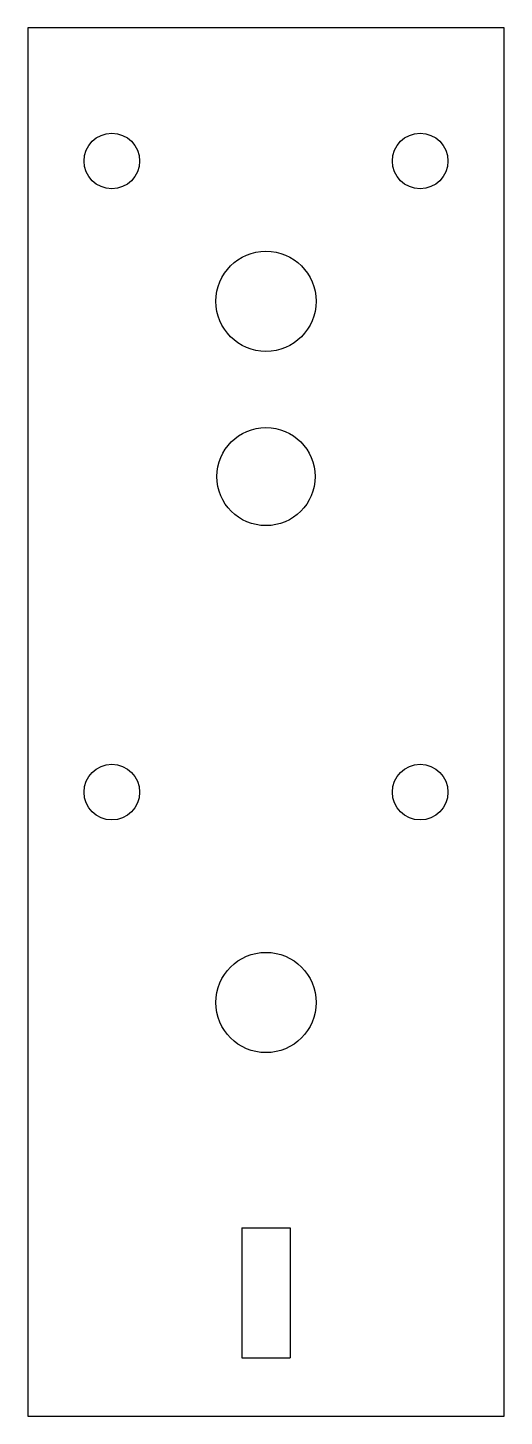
# Model space of a CAD drawing. Header units: millimetres. Extents: x 0 to 68, y 0 to 198.
import ezdxf

# ---------------------------------------------------------------- set-up
doc = ezdxf.new("R2010")
doc.units = ezdxf.units.MM

msp = doc.modelspace()

# ---------------------------------------------------------------- linework, layer by layer
for p, q in [((0, 198), (0, 0)), ((68, 198), (0, 198)), ((68, 0), (68, 198)), ((30.575, 26.85), (30.575, 8.35)), ((30.575, 26.85), (37.425, 26.85)), ((37.425, 26.85), (37.425, 8.35)), ((30.575, 8.35), (37.425, 8.35)), ((0, 0), (68, 0))]:
    msp.add_line(p, q)
for centre, radius in [((12, 179), 3.97), ((56, 179), 3.97), ((34, 159), 7.15), ((34, 134), 7), ((12, 89), 3.97), ((56, 89), 3.97), ((34, 59), 7.15)]:
    msp.add_circle(centre, radius)

doc.saveas('drawing.dxf')
